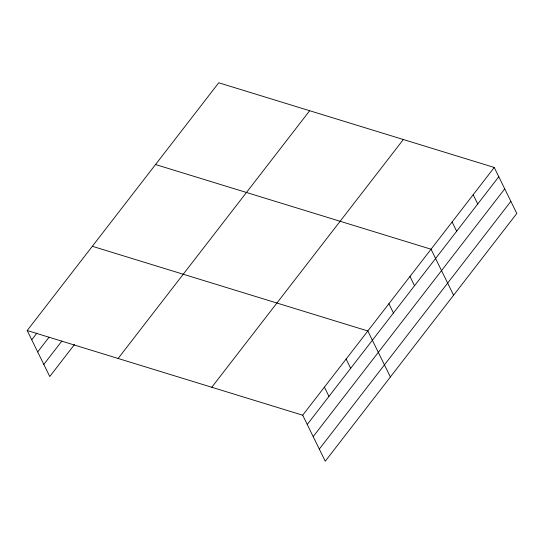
<?xml version="1.0" encoding="UTF-8"?>
<svg xmlns="http://www.w3.org/2000/svg" width="544" height="544" viewBox="0 0 544 544"><rect width="100%" height="100%" fill="white"/><g stroke="black" fill="none" stroke-linecap="round" stroke-linejoin="round"><path stroke-width="0.82" d="M27.2 330.528L218.756 82.776L494.258 167.464L516.8 213.472L325.244 461.224L302.702 415.208L27.2 330.528L49.742 376.536L74.555 344.447M31.742 339.796L36.91 333.112M37.686 351.92L49.055 337.219M43.806 364.412L61.894 341.02M118.116 358.469L309.672 110.724M211.786 387.26L403.342 139.516M302.702 415.208L494.258 167.464M307.244 424.483L498.8 176.732M313.188 436.608L504.744 188.856M319.308 449.099L510.864 201.348M155.543 164.533L431.045 249.22L453.587 295.229M92.33 246.289L367.832 330.976L390.374 376.992M473.185 194.711L477.727 203.986M452.118 221.966L456.661 231.241M409.972 276.468L414.514 285.743M388.906 303.722L393.448 312.997M346.12 359.054L350.669 368.329M324.414 387.131L328.957 396.406"/></g></svg>
